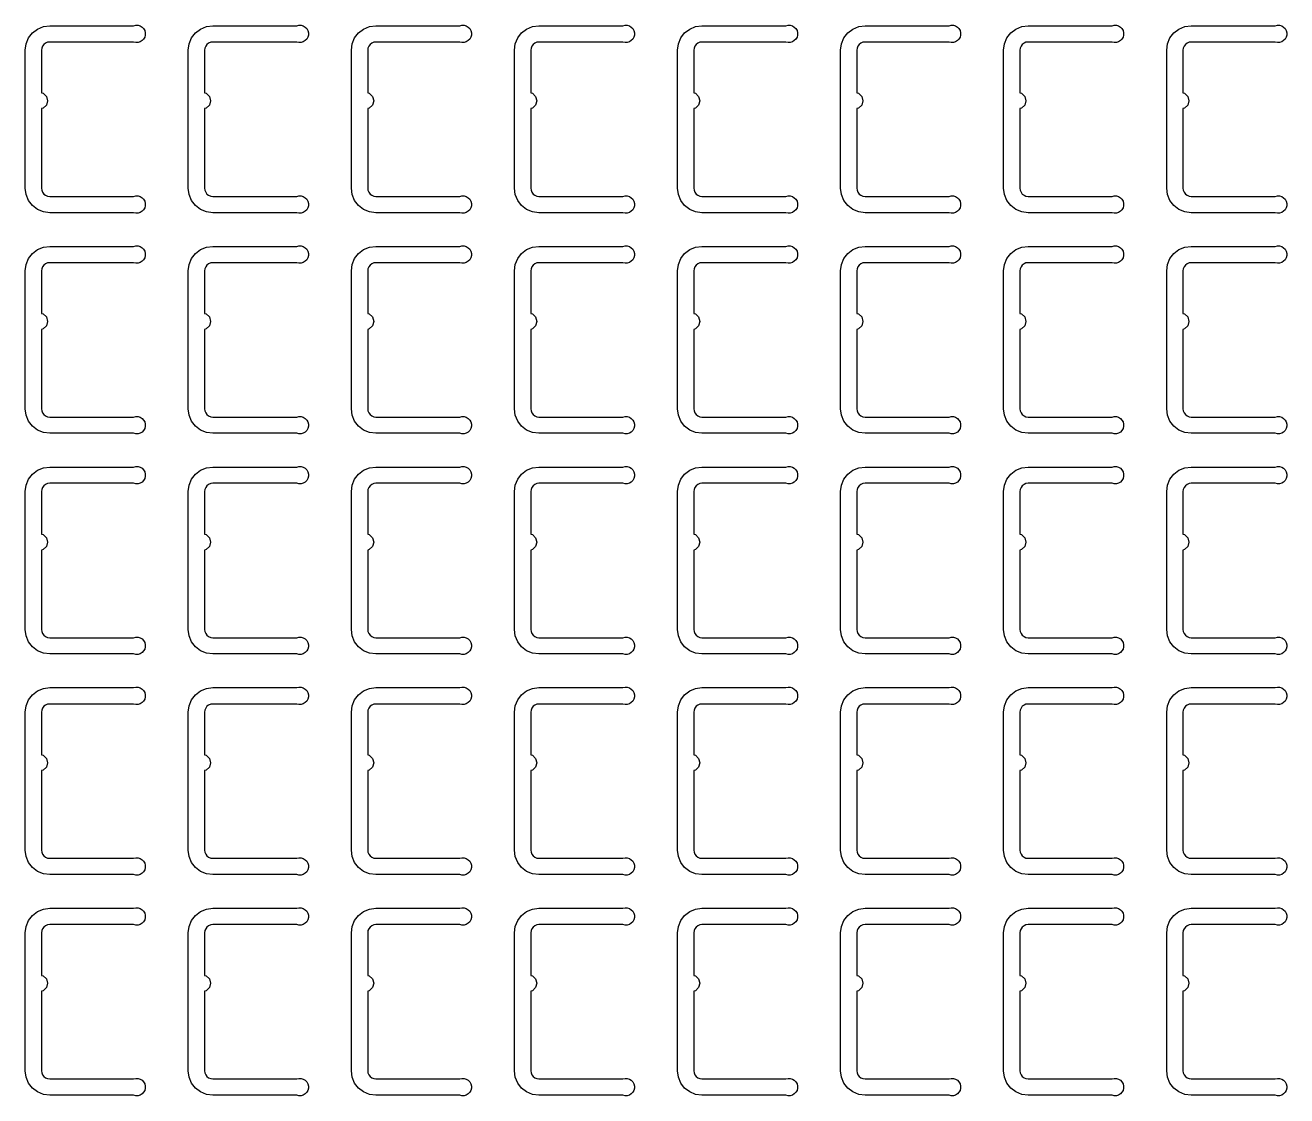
# Model space of a CAD drawing. Extents: x 11 to 212, y 11 to 212.
# Drawn here: x 65.55 to 79.21, y 99.44 to 111.02 of the extents above; entities that cross this region are included whole.
import ezdxf

# ---------------------------------------------------------------- set-up
doc = ezdxf.new("R2010")
doc.units = 0
doc.layers.add('L4', color=7, linetype='continuous')

msp = doc.modelspace()

# ---------------------------------------------------------------- linework, layer by layer
at = {"layer": 'L4'}
for points in [[(66.726, 109.171), (66.75, 109.176), (66.774, 109.175), (66.797, 109.168), (66.817, 109.156), (66.834, 109.139), (66.846, 109.118), (66.852, 109.094), (66.852, 109.07), (66.846, 109.047), (66.834, 109.026), (66.817, 109.009), (66.797, 108.996), (66.774, 108.989), (66.75, 108.989), (66.726, 108.994), (65.818, 108.994), (65.749, 109.003), (65.685, 109.03), (65.63, 109.072), (65.588, 109.126), (65.562, 109.19), (65.553, 109.259), (65.553, 110.753), (65.562, 110.821), (65.588, 110.885), (65.63, 110.94), (65.685, 110.982), (65.749, 111.009), (65.818, 111.018), (66.726, 111.018), (66.75, 111.023), (66.774, 111.022), (66.797, 111.016), (66.817, 111.003), (66.834, 110.986), (66.846, 110.965), (66.852, 110.941), (66.852, 110.917), (66.846, 110.894), (66.834, 110.873), (66.817, 110.856), (66.797, 110.843), (66.774, 110.836), (66.75, 110.836), (66.726, 110.841), (65.818, 110.841), (65.795, 110.838), (65.774, 110.829), (65.755, 110.815), (65.741, 110.797), (65.732, 110.776), (65.729, 110.753), (65.729, 110.292), (65.747, 110.287), (65.782, 110.253), (65.794, 110.206), (65.782, 110.159), (65.747, 110.124), (65.729, 110.12), (65.729, 109.259), (65.732, 109.236), (65.741, 109.215), (65.755, 109.196), (65.774, 109.182), (65.795, 109.174), (65.818, 109.171)], [(68.491, 109.171), (68.514, 109.176), (68.538, 109.175), (68.561, 109.168), (68.582, 109.156), (68.599, 109.139), (68.611, 109.118), (68.617, 109.094), (68.617, 109.07), (68.611, 109.047), (68.599, 109.026), (68.582, 109.009), (68.561, 108.996), (68.538, 108.989), (68.514, 108.989), (68.491, 108.994), (67.582, 108.994), (67.514, 109.003), (67.45, 109.03), (67.395, 109.072), (67.353, 109.126), (67.327, 109.19), (67.318, 109.259), (67.318, 110.753), (67.327, 110.821), (67.353, 110.885), (67.395, 110.94), (67.45, 110.982), (67.514, 111.009), (67.582, 111.018), (68.491, 111.018), (68.514, 111.023), (68.538, 111.022), (68.561, 111.016), (68.582, 111.003), (68.599, 110.986), (68.611, 110.965), (68.617, 110.941), (68.617, 110.917), (68.611, 110.894), (68.599, 110.873), (68.582, 110.856), (68.561, 110.843), (68.538, 110.836), (68.514, 110.836), (68.491, 110.841), (67.582, 110.841), (67.56, 110.838), (67.538, 110.829), (67.52, 110.815), (67.506, 110.797), (67.497, 110.776), (67.494, 110.753), (67.494, 110.292), (67.512, 110.287), (67.546, 110.253), (67.559, 110.206), (67.546, 110.159), (67.512, 110.124), (67.494, 110.12), (67.494, 109.259), (67.497, 109.236), (67.506, 109.215), (67.52, 109.196), (67.538, 109.182), (67.56, 109.174), (67.582, 109.171)], [(70.255, 109.171), (70.279, 109.176), (70.303, 109.175), (70.326, 109.168), (70.347, 109.156), (70.364, 109.139), (70.375, 109.118), (70.382, 109.094), (70.382, 109.07), (70.375, 109.047), (70.364, 109.026), (70.347, 109.009), (70.326, 108.996), (70.303, 108.989), (70.279, 108.989), (70.255, 108.994), (69.347, 108.994), (69.279, 109.003), (69.215, 109.03), (69.16, 109.072), (69.118, 109.126), (69.091, 109.19), (69.082, 109.259), (69.082, 110.753), (69.091, 110.821), (69.118, 110.885), (69.16, 110.94), (69.215, 110.982), (69.279, 111.009), (69.347, 111.018), (70.255, 111.018), (70.279, 111.023), (70.303, 111.022), (70.326, 111.016), (70.347, 111.003), (70.364, 110.986), (70.375, 110.965), (70.382, 110.941), (70.382, 110.917), (70.375, 110.894), (70.364, 110.873), (70.347, 110.856), (70.326, 110.843), (70.303, 110.836), (70.279, 110.836), (70.255, 110.841), (69.347, 110.841), (69.324, 110.838), (69.303, 110.829), (69.285, 110.815), (69.271, 110.797), (69.262, 110.776), (69.259, 110.753), (69.259, 110.292), (69.276, 110.287), (69.311, 110.253), (69.324, 110.206), (69.311, 110.159), (69.276, 110.124), (69.259, 110.12), (69.259, 109.259), (69.262, 109.236), (69.271, 109.215), (69.285, 109.196), (69.303, 109.182), (69.324, 109.174), (69.347, 109.171)], [(72.02, 109.171), (72.044, 109.176), (72.068, 109.175), (72.091, 109.168), (72.112, 109.156), (72.128, 109.139), (72.14, 109.118), (72.146, 109.094), (72.146, 109.07), (72.14, 109.047), (72.128, 109.026), (72.112, 109.009), (72.091, 108.996), (72.068, 108.989), (72.044, 108.989), (72.02, 108.994), (71.112, 108.994), (71.043, 109.003), (70.979, 109.03), (70.925, 109.072), (70.883, 109.126), (70.856, 109.19), (70.847, 109.259), (70.847, 110.753), (70.856, 110.821), (70.883, 110.885), (70.925, 110.94), (70.979, 110.982), (71.043, 111.009), (71.112, 111.018), (72.02, 111.018), (72.044, 111.023), (72.068, 111.022), (72.091, 111.016), (72.112, 111.003), (72.128, 110.986), (72.14, 110.965), (72.146, 110.941), (72.146, 110.917), (72.14, 110.894), (72.128, 110.873), (72.112, 110.856), (72.091, 110.843), (72.068, 110.836), (72.044, 110.836), (72.02, 110.841), (71.112, 110.841), (71.089, 110.838), (71.068, 110.829), (71.049, 110.815), (71.035, 110.797), (71.027, 110.776), (71.024, 110.753), (71.024, 110.292), (71.041, 110.287), (71.076, 110.253), (71.088, 110.206), (71.076, 110.159), (71.041, 110.124), (71.024, 110.12), (71.024, 109.259), (71.027, 109.236), (71.035, 109.215), (71.049, 109.196), (71.068, 109.182), (71.089, 109.174), (71.112, 109.171)], [(73.785, 109.171), (73.808, 109.176), (73.832, 109.175), (73.856, 109.168), (73.876, 109.156), (73.893, 109.139), (73.905, 109.118), (73.911, 109.094), (73.911, 109.07), (73.905, 109.047), (73.893, 109.026), (73.876, 109.009), (73.856, 108.996), (73.832, 108.989), (73.808, 108.989), (73.785, 108.994), (72.876, 108.994), (72.808, 109.003), (72.744, 109.03), (72.689, 109.072), (72.647, 109.126), (72.621, 109.19), (72.612, 109.259), (72.612, 110.753), (72.621, 110.821), (72.647, 110.885), (72.689, 110.94), (72.744, 110.982), (72.808, 111.009), (72.876, 111.018), (73.785, 111.018), (73.808, 111.023), (73.832, 111.022), (73.856, 111.016), (73.876, 111.003), (73.893, 110.986), (73.905, 110.965), (73.911, 110.941), (73.911, 110.917), (73.905, 110.894), (73.893, 110.873), (73.876, 110.856), (73.856, 110.843), (73.832, 110.836), (73.808, 110.836), (73.785, 110.841), (72.876, 110.841), (72.854, 110.838), (72.832, 110.829), (72.814, 110.815), (72.8, 110.797), (72.791, 110.776), (72.788, 110.753), (72.788, 110.292), (72.806, 110.287), (72.84, 110.253), (72.853, 110.206), (72.84, 110.159), (72.806, 110.124), (72.788, 110.12), (72.788, 109.259), (72.791, 109.236), (72.8, 109.215), (72.814, 109.196), (72.832, 109.182), (72.854, 109.174), (72.876, 109.171)], [(75.55, 109.171), (75.573, 109.176), (75.597, 109.175), (75.62, 109.168), (75.641, 109.156), (75.658, 109.139), (75.67, 109.118), (75.676, 109.094), (75.676, 109.07), (75.67, 109.047), (75.658, 109.026), (75.641, 109.009), (75.62, 108.996), (75.597, 108.989), (75.573, 108.989), (75.55, 108.994), (74.641, 108.994), (74.573, 109.003), (74.509, 109.03), (74.454, 109.072), (74.412, 109.126), (74.385, 109.19), (74.376, 109.259), (74.376, 110.753), (74.385, 110.821), (74.412, 110.885), (74.454, 110.94), (74.509, 110.982), (74.573, 111.009), (74.641, 111.018), (75.55, 111.018), (75.573, 111.023), (75.597, 111.022), (75.62, 111.016), (75.641, 111.003), (75.658, 110.986), (75.67, 110.965), (75.676, 110.941), (75.676, 110.917), (75.67, 110.894), (75.658, 110.873), (75.641, 110.856), (75.62, 110.843), (75.597, 110.836), (75.573, 110.836), (75.55, 110.841), (74.641, 110.841), (74.618, 110.838), (74.597, 110.829), (74.579, 110.815), (74.565, 110.797), (74.556, 110.776), (74.553, 110.753), (74.553, 110.292), (74.571, 110.287), (74.605, 110.253), (74.618, 110.206), (74.605, 110.159), (74.571, 110.124), (74.553, 110.12), (74.553, 109.259), (74.556, 109.236), (74.565, 109.215), (74.579, 109.196), (74.597, 109.182), (74.618, 109.174), (74.641, 109.171)], [(77.314, 109.171), (77.338, 109.176), (77.362, 109.175), (77.385, 109.168), (77.406, 109.156), (77.422, 109.139), (77.434, 109.118), (77.44, 109.094), (77.44, 109.07), (77.434, 109.047), (77.422, 109.026), (77.406, 109.009), (77.385, 108.996), (77.362, 108.989), (77.338, 108.989), (77.314, 108.994), (76.406, 108.994), (76.337, 109.003), (76.274, 109.03), (76.219, 109.072), (76.177, 109.126), (76.15, 109.19), (76.141, 109.259), (76.141, 110.753), (76.15, 110.821), (76.177, 110.885), (76.219, 110.94), (76.274, 110.982), (76.337, 111.009), (76.406, 111.018), (77.314, 111.018), (77.338, 111.023), (77.362, 111.022), (77.385, 111.016), (77.406, 111.003), (77.422, 110.986), (77.434, 110.965), (77.44, 110.941), (77.44, 110.917), (77.434, 110.894), (77.422, 110.873), (77.406, 110.856), (77.385, 110.843), (77.362, 110.836), (77.338, 110.836), (77.314, 110.841), (76.406, 110.841), (76.383, 110.838), (76.362, 110.829), (76.343, 110.815), (76.329, 110.797), (76.321, 110.776), (76.318, 110.753), (76.318, 110.292), (76.335, 110.287), (76.37, 110.253), (76.382, 110.206), (76.37, 110.159), (76.335, 110.124), (76.318, 110.12), (76.318, 109.259), (76.321, 109.236), (76.329, 109.215), (76.343, 109.196), (76.362, 109.182), (76.383, 109.174), (76.406, 109.171)], [(79.079, 109.171), (79.103, 109.176), (79.127, 109.175), (79.15, 109.168), (79.17, 109.156), (79.187, 109.139), (79.199, 109.118), (79.205, 109.094), (79.205, 109.07), (79.199, 109.047), (79.187, 109.026), (79.17, 109.009), (79.15, 108.996), (79.127, 108.989), (79.103, 108.989), (79.079, 108.994), (78.171, 108.994), (78.102, 109.003), (78.038, 109.03), (77.983, 109.072), (77.941, 109.126), (77.915, 109.19), (77.906, 109.259), (77.906, 110.753), (77.915, 110.821), (77.941, 110.885), (77.983, 110.94), (78.038, 110.982), (78.102, 111.009), (78.171, 111.018), (79.079, 111.018), (79.103, 111.023), (79.127, 111.022), (79.15, 111.016), (79.17, 111.003), (79.187, 110.986), (79.199, 110.965), (79.205, 110.941), (79.205, 110.917), (79.199, 110.894), (79.187, 110.873), (79.17, 110.856), (79.15, 110.843), (79.127, 110.836), (79.103, 110.836), (79.079, 110.841), (78.171, 110.841), (78.148, 110.838), (78.126, 110.829), (78.108, 110.815), (78.094, 110.797), (78.085, 110.776), (78.082, 110.753), (78.082, 110.292), (78.1, 110.287), (78.134, 110.253), (78.147, 110.206), (78.134, 110.159), (78.1, 110.124), (78.082, 110.12), (78.082, 109.259), (78.085, 109.236), (78.094, 109.215), (78.108, 109.196), (78.126, 109.182), (78.148, 109.174), (78.171, 109.171)], [(66.726, 106.782), (66.75, 106.788), (66.774, 106.787), (66.797, 106.78), (66.817, 106.768), (66.834, 106.75), (66.846, 106.729), (66.852, 106.706), (66.852, 106.682), (66.846, 106.659), (66.834, 106.638), (66.817, 106.62), (66.797, 106.608), (66.774, 106.601), (66.75, 106.6), (66.726, 106.606), (65.818, 106.606), (65.749, 106.615), (65.685, 106.641), (65.63, 106.683), (65.588, 106.738), (65.562, 106.802), (65.553, 106.871), (65.553, 108.365), (65.562, 108.433), (65.588, 108.497), (65.63, 108.552), (65.685, 108.594), (65.749, 108.62), (65.818, 108.629), (66.726, 108.629), (66.75, 108.635), (66.774, 108.634), (66.797, 108.627), (66.817, 108.615), (66.834, 108.598), (66.846, 108.577), (66.852, 108.553), (66.852, 108.529), (66.846, 108.506), (66.834, 108.485), (66.817, 108.468), (66.797, 108.455), (66.774, 108.448), (66.75, 108.448), (66.726, 108.453), (65.818, 108.453), (65.795, 108.45), (65.774, 108.441), (65.755, 108.427), (65.741, 108.409), (65.732, 108.388), (65.729, 108.365), (65.729, 107.904), (65.747, 107.899), (65.782, 107.865), (65.794, 107.818), (65.782, 107.771), (65.747, 107.736), (65.729, 107.731), (65.729, 106.871), (65.732, 106.848), (65.741, 106.826), (65.755, 106.808), (65.774, 106.794), (65.795, 106.785), (65.818, 106.782)], [(68.491, 106.782), (68.514, 106.788), (68.538, 106.787), (68.561, 106.78), (68.582, 106.768), (68.599, 106.75), (68.611, 106.729), (68.617, 106.706), (68.617, 106.682), (68.611, 106.659), (68.599, 106.638), (68.582, 106.62), (68.561, 106.608), (68.538, 106.601), (68.514, 106.6), (68.491, 106.606), (67.582, 106.606), (67.514, 106.615), (67.45, 106.641), (67.395, 106.683), (67.353, 106.738), (67.327, 106.802), (67.318, 106.871), (67.318, 108.365), (67.327, 108.433), (67.353, 108.497), (67.395, 108.552), (67.45, 108.594), (67.514, 108.62), (67.582, 108.629), (68.491, 108.629), (68.514, 108.635), (68.538, 108.634), (68.561, 108.627), (68.582, 108.615), (68.599, 108.598), (68.611, 108.577), (68.617, 108.553), (68.617, 108.529), (68.611, 108.506), (68.599, 108.485), (68.582, 108.468), (68.561, 108.455), (68.538, 108.448), (68.514, 108.448), (68.491, 108.453), (67.582, 108.453), (67.56, 108.45), (67.538, 108.441), (67.52, 108.427), (67.506, 108.409), (67.497, 108.388), (67.494, 108.365), (67.494, 107.904), (67.512, 107.899), (67.546, 107.865), (67.559, 107.818), (67.546, 107.771), (67.512, 107.736), (67.494, 107.731), (67.494, 106.871), (67.497, 106.848), (67.506, 106.826), (67.52, 106.808), (67.538, 106.794), (67.56, 106.785), (67.582, 106.782)], [(70.255, 106.782), (70.279, 106.788), (70.303, 106.787), (70.326, 106.78), (70.347, 106.768), (70.364, 106.75), (70.375, 106.729), (70.382, 106.706), (70.382, 106.682), (70.375, 106.659), (70.364, 106.638), (70.347, 106.62), (70.326, 106.608), (70.303, 106.601), (70.279, 106.6), (70.255, 106.606), (69.347, 106.606), (69.279, 106.615), (69.215, 106.641), (69.16, 106.683), (69.118, 106.738), (69.091, 106.802), (69.082, 106.871), (69.082, 108.365), (69.091, 108.433), (69.118, 108.497), (69.16, 108.552), (69.215, 108.594), (69.279, 108.62), (69.347, 108.629), (70.255, 108.629), (70.279, 108.635), (70.303, 108.634), (70.326, 108.627), (70.347, 108.615), (70.364, 108.598), (70.375, 108.577), (70.382, 108.553), (70.382, 108.529), (70.375, 108.506), (70.364, 108.485), (70.347, 108.468), (70.326, 108.455), (70.303, 108.448), (70.279, 108.448), (70.255, 108.453), (69.347, 108.453), (69.324, 108.45), (69.303, 108.441), (69.285, 108.427), (69.271, 108.409), (69.262, 108.388), (69.259, 108.365), (69.259, 107.904), (69.276, 107.899), (69.311, 107.865), (69.324, 107.818), (69.311, 107.771), (69.276, 107.736), (69.259, 107.731), (69.259, 106.871), (69.262, 106.848), (69.271, 106.826), (69.285, 106.808), (69.303, 106.794), (69.324, 106.785), (69.347, 106.782)], [(72.02, 106.782), (72.044, 106.788), (72.068, 106.787), (72.091, 106.78), (72.112, 106.768), (72.128, 106.75), (72.14, 106.729), (72.146, 106.706), (72.146, 106.682), (72.14, 106.659), (72.128, 106.638), (72.112, 106.62), (72.091, 106.608), (72.068, 106.601), (72.044, 106.6), (72.02, 106.606), (71.112, 106.606), (71.043, 106.615), (70.979, 106.641), (70.925, 106.683), (70.883, 106.738), (70.856, 106.802), (70.847, 106.871), (70.847, 108.365), (70.856, 108.433), (70.883, 108.497), (70.925, 108.552), (70.979, 108.594), (71.043, 108.62), (71.112, 108.629), (72.02, 108.629), (72.044, 108.635), (72.068, 108.634), (72.091, 108.627), (72.112, 108.615), (72.128, 108.598), (72.14, 108.577), (72.146, 108.553), (72.146, 108.529), (72.14, 108.506), (72.128, 108.485), (72.112, 108.468), (72.091, 108.455), (72.068, 108.448), (72.044, 108.448), (72.02, 108.453), (71.112, 108.453), (71.089, 108.45), (71.068, 108.441), (71.049, 108.427), (71.035, 108.409), (71.027, 108.388), (71.024, 108.365), (71.024, 107.904), (71.041, 107.899), (71.076, 107.865), (71.088, 107.818), (71.076, 107.771), (71.041, 107.736), (71.024, 107.731), (71.024, 106.871), (71.027, 106.848), (71.035, 106.826), (71.049, 106.808), (71.068, 106.794), (71.089, 106.785), (71.112, 106.782)], [(73.785, 106.782), (73.808, 106.788), (73.832, 106.787), (73.856, 106.78), (73.876, 106.768), (73.893, 106.75), (73.905, 106.729), (73.911, 106.706), (73.911, 106.682), (73.905, 106.659), (73.893, 106.638), (73.876, 106.62), (73.856, 106.608), (73.832, 106.601), (73.808, 106.6), (73.785, 106.606), (72.876, 106.606), (72.808, 106.615), (72.744, 106.641), (72.689, 106.683), (72.647, 106.738), (72.621, 106.802), (72.612, 106.871), (72.612, 108.365), (72.621, 108.433), (72.647, 108.497), (72.689, 108.552), (72.744, 108.594), (72.808, 108.62), (72.876, 108.629), (73.785, 108.629), (73.808, 108.635), (73.832, 108.634), (73.856, 108.627), (73.876, 108.615), (73.893, 108.598), (73.905, 108.577), (73.911, 108.553), (73.911, 108.529), (73.905, 108.506), (73.893, 108.485), (73.876, 108.468), (73.856, 108.455), (73.832, 108.448), (73.808, 108.448), (73.785, 108.453), (72.876, 108.453), (72.854, 108.45), (72.832, 108.441), (72.814, 108.427), (72.8, 108.409), (72.791, 108.388), (72.788, 108.365), (72.788, 107.904), (72.806, 107.899), (72.84, 107.865), (72.853, 107.818), (72.84, 107.771), (72.806, 107.736), (72.788, 107.731), (72.788, 106.871), (72.791, 106.848), (72.8, 106.826), (72.814, 106.808), (72.832, 106.794), (72.854, 106.785), (72.876, 106.782)], [(75.55, 106.782), (75.573, 106.788), (75.597, 106.787), (75.62, 106.78), (75.641, 106.768), (75.658, 106.75), (75.67, 106.729), (75.676, 106.706), (75.676, 106.682), (75.67, 106.659), (75.658, 106.638), (75.641, 106.62), (75.62, 106.608), (75.597, 106.601), (75.573, 106.6), (75.55, 106.606), (74.641, 106.606), (74.573, 106.615), (74.509, 106.641), (74.454, 106.683), (74.412, 106.738), (74.385, 106.802), (74.376, 106.871), (74.376, 108.365), (74.385, 108.433), (74.412, 108.497), (74.454, 108.552), (74.509, 108.594), (74.573, 108.62), (74.641, 108.629), (75.55, 108.629), (75.573, 108.635), (75.597, 108.634), (75.62, 108.627), (75.641, 108.615), (75.658, 108.598), (75.67, 108.577), (75.676, 108.553), (75.676, 108.529), (75.67, 108.506), (75.658, 108.485), (75.641, 108.468), (75.62, 108.455), (75.597, 108.448), (75.573, 108.448), (75.55, 108.453), (74.641, 108.453), (74.618, 108.45), (74.597, 108.441), (74.579, 108.427), (74.565, 108.409), (74.556, 108.388), (74.553, 108.365), (74.553, 107.904), (74.571, 107.899), (74.605, 107.865), (74.618, 107.818), (74.605, 107.771), (74.571, 107.736), (74.553, 107.731), (74.553, 106.871), (74.556, 106.848), (74.565, 106.826), (74.579, 106.808), (74.597, 106.794), (74.618, 106.785), (74.641, 106.782)], [(77.314, 106.782), (77.338, 106.788), (77.362, 106.787), (77.385, 106.78), (77.406, 106.768), (77.422, 106.75), (77.434, 106.729), (77.44, 106.706), (77.44, 106.682), (77.434, 106.659), (77.422, 106.638), (77.406, 106.62), (77.385, 106.608), (77.362, 106.601), (77.338, 106.6), (77.314, 106.606), (76.406, 106.606), (76.337, 106.615), (76.274, 106.641), (76.219, 106.683), (76.177, 106.738), (76.15, 106.802), (76.141, 106.871), (76.141, 108.365), (76.15, 108.433), (76.177, 108.497), (76.219, 108.552), (76.274, 108.594), (76.337, 108.62), (76.406, 108.629), (77.314, 108.629), (77.338, 108.635), (77.362, 108.634), (77.385, 108.627), (77.406, 108.615), (77.422, 108.598), (77.434, 108.577), (77.44, 108.553), (77.44, 108.529), (77.434, 108.506), (77.422, 108.485), (77.406, 108.468), (77.385, 108.455), (77.362, 108.448), (77.338, 108.448), (77.314, 108.453), (76.406, 108.453), (76.383, 108.45), (76.362, 108.441), (76.343, 108.427), (76.329, 108.409), (76.321, 108.388), (76.318, 108.365), (76.318, 107.904), (76.335, 107.899), (76.37, 107.865), (76.382, 107.818), (76.37, 107.771), (76.335, 107.736), (76.318, 107.731), (76.318, 106.871), (76.321, 106.848), (76.329, 106.826), (76.343, 106.808), (76.362, 106.794), (76.383, 106.785), (76.406, 106.782)], [(79.079, 106.782), (79.103, 106.788), (79.127, 106.787), (79.15, 106.78), (79.17, 106.768), (79.187, 106.75), (79.199, 106.729), (79.205, 106.706), (79.205, 106.682), (79.199, 106.659), (79.187, 106.638), (79.17, 106.62), (79.15, 106.608), (79.127, 106.601), (79.103, 106.6), (79.079, 106.606), (78.171, 106.606), (78.102, 106.615), (78.038, 106.641), (77.983, 106.683), (77.941, 106.738), (77.915, 106.802), (77.906, 106.871), (77.906, 108.365), (77.915, 108.433), (77.941, 108.497), (77.983, 108.552), (78.038, 108.594), (78.102, 108.62), (78.171, 108.629), (79.079, 108.629), (79.103, 108.635), (79.127, 108.634), (79.15, 108.627), (79.17, 108.615), (79.187, 108.598), (79.199, 108.577), (79.205, 108.553), (79.205, 108.529), (79.199, 108.506), (79.187, 108.485), (79.17, 108.468), (79.15, 108.455), (79.127, 108.448), (79.103, 108.448), (79.079, 108.453), (78.171, 108.453), (78.148, 108.45), (78.126, 108.441), (78.108, 108.427), (78.094, 108.409), (78.085, 108.388), (78.082, 108.365), (78.082, 107.904), (78.1, 107.899), (78.134, 107.865), (78.147, 107.818), (78.134, 107.771), (78.1, 107.736), (78.082, 107.731), (78.082, 106.871), (78.085, 106.848), (78.094, 106.826), (78.108, 106.808), (78.126, 106.794), (78.148, 106.785), (78.171, 106.782)], [(66.726, 104.394), (66.75, 104.4), (66.774, 104.399), (66.797, 104.392), (66.817, 104.38), (66.834, 104.362), (66.846, 104.341), (66.852, 104.318), (66.852, 104.294), (66.846, 104.271), (66.834, 104.25), (66.817, 104.232), (66.797, 104.22), (66.774, 104.213), (66.75, 104.212), (66.726, 104.218), (65.818, 104.218), (65.749, 104.227), (65.685, 104.253), (65.63, 104.295), (65.588, 104.35), (65.562, 104.414), (65.553, 104.482), (65.553, 105.976), (65.562, 106.045), (65.588, 106.109), (65.63, 106.164), (65.685, 106.206), (65.749, 106.232), (65.818, 106.241), (66.726, 106.241), (66.75, 106.247), (66.774, 106.246), (66.797, 106.239), (66.817, 106.227), (66.834, 106.209), (66.846, 106.188), (66.852, 106.165), (66.852, 106.141), (66.846, 106.118), (66.834, 106.097), (66.817, 106.079), (66.797, 106.067), (66.774, 106.06), (66.75, 106.059), (66.726, 106.065), (65.818, 106.065), (65.795, 106.062), (65.774, 106.053), (65.755, 106.039), (65.741, 106.021), (65.732, 105.999), (65.729, 105.976), (65.729, 105.516), (65.747, 105.511), (65.782, 105.476), (65.794, 105.429), (65.782, 105.382), (65.747, 105.348), (65.729, 105.343), (65.729, 104.482), (65.732, 104.46), (65.741, 104.438), (65.755, 104.42), (65.774, 104.406), (65.795, 104.397), (65.818, 104.394)], [(68.491, 104.394), (68.514, 104.4), (68.538, 104.399), (68.561, 104.392), (68.582, 104.38), (68.599, 104.362), (68.611, 104.341), (68.617, 104.318), (68.617, 104.294), (68.611, 104.271), (68.599, 104.25), (68.582, 104.232), (68.561, 104.22), (68.538, 104.213), (68.514, 104.212), (68.491, 104.218), (67.582, 104.218), (67.514, 104.227), (67.45, 104.253), (67.395, 104.295), (67.353, 104.35), (67.327, 104.414), (67.318, 104.482), (67.318, 105.976), (67.327, 106.045), (67.353, 106.109), (67.395, 106.164), (67.45, 106.206), (67.514, 106.232), (67.582, 106.241), (68.491, 106.241), (68.514, 106.247), (68.538, 106.246), (68.561, 106.239), (68.582, 106.227), (68.599, 106.209), (68.611, 106.188), (68.617, 106.165), (68.617, 106.141), (68.611, 106.118), (68.599, 106.097), (68.582, 106.079), (68.561, 106.067), (68.538, 106.06), (68.514, 106.059), (68.491, 106.065), (67.582, 106.065), (67.56, 106.062), (67.538, 106.053), (67.52, 106.039), (67.506, 106.021), (67.497, 105.999), (67.494, 105.976), (67.494, 105.516), (67.512, 105.511), (67.546, 105.476), (67.559, 105.429), (67.546, 105.382), (67.512, 105.348), (67.494, 105.343), (67.494, 104.482), (67.497, 104.46), (67.506, 104.438), (67.52, 104.42), (67.538, 104.406), (67.56, 104.397), (67.582, 104.394)], [(70.255, 104.394), (70.279, 104.4), (70.303, 104.399), (70.326, 104.392), (70.347, 104.38), (70.364, 104.362), (70.375, 104.341), (70.382, 104.318), (70.382, 104.294), (70.375, 104.271), (70.364, 104.25), (70.347, 104.232), (70.326, 104.22), (70.303, 104.213), (70.279, 104.212), (70.255, 104.218), (69.347, 104.218), (69.279, 104.227), (69.215, 104.253), (69.16, 104.295), (69.118, 104.35), (69.091, 104.414), (69.082, 104.482), (69.082, 105.976), (69.091, 106.045), (69.118, 106.109), (69.16, 106.164), (69.215, 106.206), (69.279, 106.232), (69.347, 106.241), (70.255, 106.241), (70.279, 106.247), (70.303, 106.246), (70.326, 106.239), (70.347, 106.227), (70.364, 106.209), (70.375, 106.188), (70.382, 106.165), (70.382, 106.141), (70.375, 106.118), (70.364, 106.097), (70.347, 106.079), (70.326, 106.067), (70.303, 106.06), (70.279, 106.059), (70.255, 106.065), (69.347, 106.065), (69.324, 106.062), (69.303, 106.053), (69.285, 106.039), (69.271, 106.021), (69.262, 105.999), (69.259, 105.976), (69.259, 105.516), (69.276, 105.511), (69.311, 105.476), (69.324, 105.429), (69.311, 105.382), (69.276, 105.348), (69.259, 105.343), (69.259, 104.482), (69.262, 104.46), (69.271, 104.438), (69.285, 104.42), (69.303, 104.406), (69.324, 104.397), (69.347, 104.394)], [(72.02, 104.394), (72.044, 104.4), (72.068, 104.399), (72.091, 104.392), (72.112, 104.38), (72.128, 104.362), (72.14, 104.341), (72.146, 104.318), (72.146, 104.294), (72.14, 104.271), (72.128, 104.25), (72.112, 104.232), (72.091, 104.22), (72.068, 104.213), (72.044, 104.212), (72.02, 104.218), (71.112, 104.218), (71.043, 104.227), (70.979, 104.253), (70.925, 104.295), (70.883, 104.35), (70.856, 104.414), (70.847, 104.482), (70.847, 105.976), (70.856, 106.045), (70.883, 106.109), (70.925, 106.164), (70.979, 106.206), (71.043, 106.232), (71.112, 106.241), (72.02, 106.241), (72.044, 106.247), (72.068, 106.246), (72.091, 106.239), (72.112, 106.227), (72.128, 106.209), (72.14, 106.188), (72.146, 106.165), (72.146, 106.141), (72.14, 106.118), (72.128, 106.097), (72.112, 106.079), (72.091, 106.067), (72.068, 106.06), (72.044, 106.059), (72.02, 106.065), (71.112, 106.065), (71.089, 106.062), (71.068, 106.053), (71.049, 106.039), (71.035, 106.021), (71.027, 105.999), (71.024, 105.976), (71.024, 105.516), (71.041, 105.511), (71.076, 105.476), (71.088, 105.429), (71.076, 105.382), (71.041, 105.348), (71.024, 105.343), (71.024, 104.482), (71.027, 104.46), (71.035, 104.438), (71.049, 104.42), (71.068, 104.406), (71.089, 104.397), (71.112, 104.394)], [(73.785, 104.394), (73.808, 104.4), (73.832, 104.399), (73.856, 104.392), (73.876, 104.38), (73.893, 104.362), (73.905, 104.341), (73.911, 104.318), (73.911, 104.294), (73.905, 104.271), (73.893, 104.25), (73.876, 104.232), (73.856, 104.22), (73.832, 104.213), (73.808, 104.212), (73.785, 104.218), (72.876, 104.218), (72.808, 104.227), (72.744, 104.253), (72.689, 104.295), (72.647, 104.35), (72.621, 104.414), (72.612, 104.482), (72.612, 105.976), (72.621, 106.045), (72.647, 106.109), (72.689, 106.164), (72.744, 106.206), (72.808, 106.232), (72.876, 106.241), (73.785, 106.241), (73.808, 106.247), (73.832, 106.246), (73.856, 106.239), (73.876, 106.227), (73.893, 106.209), (73.905, 106.188), (73.911, 106.165), (73.911, 106.141), (73.905, 106.118), (73.893, 106.097), (73.876, 106.079), (73.856, 106.067), (73.832, 106.06), (73.808, 106.059), (73.785, 106.065), (72.876, 106.065), (72.854, 106.062), (72.832, 106.053), (72.814, 106.039), (72.8, 106.021), (72.791, 105.999), (72.788, 105.976), (72.788, 105.516), (72.806, 105.511), (72.84, 105.476), (72.853, 105.429), (72.84, 105.382), (72.806, 105.348), (72.788, 105.343), (72.788, 104.482), (72.791, 104.46), (72.8, 104.438), (72.814, 104.42), (72.832, 104.406), (72.854, 104.397), (72.876, 104.394)], [(75.55, 104.394), (75.573, 104.4), (75.597, 104.399), (75.62, 104.392), (75.641, 104.38), (75.658, 104.362), (75.67, 104.341), (75.676, 104.318), (75.676, 104.294), (75.67, 104.271), (75.658, 104.25), (75.641, 104.232), (75.62, 104.22), (75.597, 104.213), (75.573, 104.212), (75.55, 104.218), (74.641, 104.218), (74.573, 104.227), (74.509, 104.253), (74.454, 104.295), (74.412, 104.35), (74.385, 104.414), (74.376, 104.482), (74.376, 105.976), (74.385, 106.045), (74.412, 106.109), (74.454, 106.164), (74.509, 106.206), (74.573, 106.232), (74.641, 106.241), (75.55, 106.241), (75.573, 106.247), (75.597, 106.246), (75.62, 106.239), (75.641, 106.227), (75.658, 106.209), (75.67, 106.188), (75.676, 106.165), (75.676, 106.141), (75.67, 106.118), (75.658, 106.097), (75.641, 106.079), (75.62, 106.067), (75.597, 106.06), (75.573, 106.059), (75.55, 106.065), (74.641, 106.065), (74.618, 106.062), (74.597, 106.053), (74.579, 106.039), (74.565, 106.021), (74.556, 105.999), (74.553, 105.976), (74.553, 105.516), (74.571, 105.511), (74.605, 105.476), (74.618, 105.429), (74.605, 105.382), (74.571, 105.348), (74.553, 105.343), (74.553, 104.482), (74.556, 104.46), (74.565, 104.438), (74.579, 104.42), (74.597, 104.406), (74.618, 104.397), (74.641, 104.394)], [(77.314, 104.394), (77.338, 104.4), (77.362, 104.399), (77.385, 104.392), (77.406, 104.38), (77.422, 104.362), (77.434, 104.341), (77.44, 104.318), (77.44, 104.294), (77.434, 104.271), (77.422, 104.25), (77.406, 104.232), (77.385, 104.22), (77.362, 104.213), (77.338, 104.212), (77.314, 104.218), (76.406, 104.218), (76.337, 104.227), (76.274, 104.253), (76.219, 104.295), (76.177, 104.35), (76.15, 104.414), (76.141, 104.482), (76.141, 105.976), (76.15, 106.045), (76.177, 106.109), (76.219, 106.164), (76.274, 106.206), (76.337, 106.232), (76.406, 106.241), (77.314, 106.241), (77.338, 106.247), (77.362, 106.246), (77.385, 106.239), (77.406, 106.227), (77.422, 106.209), (77.434, 106.188), (77.44, 106.165), (77.44, 106.141), (77.434, 106.118), (77.422, 106.097), (77.406, 106.079), (77.385, 106.067), (77.362, 106.06), (77.338, 106.059), (77.314, 106.065), (76.406, 106.065), (76.383, 106.062), (76.362, 106.053), (76.343, 106.039), (76.329, 106.021), (76.321, 105.999), (76.318, 105.976), (76.318, 105.516), (76.335, 105.511), (76.37, 105.476), (76.382, 105.429), (76.37, 105.382), (76.335, 105.348), (76.318, 105.343), (76.318, 104.482), (76.321, 104.46), (76.329, 104.438), (76.343, 104.42), (76.362, 104.406), (76.383, 104.397), (76.406, 104.394)], [(79.079, 104.394), (79.103, 104.4), (79.127, 104.399), (79.15, 104.392), (79.17, 104.38), (79.187, 104.362), (79.199, 104.341), (79.205, 104.318), (79.205, 104.294), (79.199, 104.271), (79.187, 104.25), (79.17, 104.232), (79.15, 104.22), (79.127, 104.213), (79.103, 104.212), (79.079, 104.218), (78.171, 104.218), (78.102, 104.227), (78.038, 104.253), (77.983, 104.295), (77.941, 104.35), (77.915, 104.414), (77.906, 104.482), (77.906, 105.976), (77.915, 106.045), (77.941, 106.109), (77.983, 106.164), (78.038, 106.206), (78.102, 106.232), (78.171, 106.241), (79.079, 106.241), (79.103, 106.247), (79.127, 106.246), (79.15, 106.239), (79.17, 106.227), (79.187, 106.209), (79.199, 106.188), (79.205, 106.165), (79.205, 106.141), (79.199, 106.118), (79.187, 106.097), (79.17, 106.079), (79.15, 106.067), (79.127, 106.06), (79.103, 106.059), (79.079, 106.065), (78.171, 106.065), (78.148, 106.062), (78.126, 106.053), (78.108, 106.039), (78.094, 106.021), (78.085, 105.999), (78.082, 105.976), (78.082, 105.516), (78.1, 105.511), (78.134, 105.476), (78.147, 105.429), (78.134, 105.382), (78.1, 105.348), (78.082, 105.343), (78.082, 104.482), (78.085, 104.46), (78.094, 104.438), (78.108, 104.42), (78.126, 104.406), (78.148, 104.397), (78.171, 104.394)], [(66.726, 102.006), (66.75, 102.011), (66.774, 102.011), (66.797, 102.004), (66.817, 101.991), (66.834, 101.974), (66.846, 101.953), (66.852, 101.93), (66.852, 101.906), (66.846, 101.882), (66.834, 101.861), (66.817, 101.844), (66.797, 101.832), (66.774, 101.825), (66.75, 101.824), (66.726, 101.829), (65.818, 101.829), (65.749, 101.838), (65.685, 101.865), (65.63, 101.907), (65.588, 101.962), (65.562, 102.026), (65.553, 102.094), (65.553, 103.588), (65.562, 103.657), (65.588, 103.721), (65.63, 103.775), (65.685, 103.817), (65.749, 103.844), (65.818, 103.853), (66.726, 103.853), (66.75, 103.858), (66.774, 103.858), (66.797, 103.851), (66.817, 103.838), (66.834, 103.821), (66.846, 103.8), (66.852, 103.777), (66.852, 103.753), (66.846, 103.729), (66.834, 103.708), (66.817, 103.691), (66.797, 103.679), (66.774, 103.672), (66.75, 103.671), (66.726, 103.676), (65.818, 103.676), (65.795, 103.673), (65.774, 103.665), (65.755, 103.651), (65.741, 103.632), (65.732, 103.611), (65.729, 103.588), (65.729, 103.127), (65.747, 103.123), (65.782, 103.088), (65.794, 103.041), (65.782, 102.994), (65.747, 102.96), (65.729, 102.955), (65.729, 102.094), (65.732, 102.071), (65.741, 102.05), (65.755, 102.032), (65.774, 102.018), (65.795, 102.009), (65.818, 102.006)], [(68.491, 102.006), (68.514, 102.011), (68.538, 102.011), (68.561, 102.004), (68.582, 101.991), (68.599, 101.974), (68.611, 101.953), (68.617, 101.93), (68.617, 101.906), (68.611, 101.882), (68.599, 101.861), (68.582, 101.844), (68.561, 101.832), (68.538, 101.825), (68.514, 101.824), (68.491, 101.829), (67.582, 101.829), (67.514, 101.838), (67.45, 101.865), (67.395, 101.907), (67.353, 101.962), (67.327, 102.026), (67.318, 102.094), (67.318, 103.588), (67.327, 103.657), (67.353, 103.721), (67.395, 103.775), (67.45, 103.817), (67.514, 103.844), (67.582, 103.853), (68.491, 103.853), (68.514, 103.858), (68.538, 103.858), (68.561, 103.851), (68.582, 103.838), (68.599, 103.821), (68.611, 103.8), (68.617, 103.777), (68.617, 103.753), (68.611, 103.729), (68.599, 103.708), (68.582, 103.691), (68.561, 103.679), (68.538, 103.672), (68.514, 103.671), (68.491, 103.676), (67.582, 103.676), (67.56, 103.673), (67.538, 103.665), (67.52, 103.651), (67.506, 103.632), (67.497, 103.611), (67.494, 103.588), (67.494, 103.127), (67.512, 103.123), (67.546, 103.088), (67.559, 103.041), (67.546, 102.994), (67.512, 102.96), (67.494, 102.955), (67.494, 102.094), (67.497, 102.071), (67.506, 102.05), (67.52, 102.032), (67.538, 102.018), (67.56, 102.009), (67.582, 102.006)], [(70.255, 102.006), (70.279, 102.011), (70.303, 102.011), (70.326, 102.004), (70.347, 101.991), (70.364, 101.974), (70.375, 101.953), (70.382, 101.93), (70.382, 101.906), (70.375, 101.882), (70.364, 101.861), (70.347, 101.844), (70.326, 101.832), (70.303, 101.825), (70.279, 101.824), (70.255, 101.829), (69.347, 101.829), (69.279, 101.838), (69.215, 101.865), (69.16, 101.907), (69.118, 101.962), (69.091, 102.026), (69.082, 102.094), (69.082, 103.588), (69.091, 103.657), (69.118, 103.721), (69.16, 103.775), (69.215, 103.817), (69.279, 103.844), (69.347, 103.853), (70.255, 103.853), (70.279, 103.858), (70.303, 103.858), (70.326, 103.851), (70.347, 103.838), (70.364, 103.821), (70.375, 103.8), (70.382, 103.777), (70.382, 103.753), (70.375, 103.729), (70.364, 103.708), (70.347, 103.691), (70.326, 103.679), (70.303, 103.672), (70.279, 103.671), (70.255, 103.676), (69.347, 103.676), (69.324, 103.673), (69.303, 103.665), (69.285, 103.651), (69.271, 103.632), (69.262, 103.611), (69.259, 103.588), (69.259, 103.127), (69.276, 103.123), (69.311, 103.088), (69.324, 103.041), (69.311, 102.994), (69.276, 102.96), (69.259, 102.955), (69.259, 102.094), (69.262, 102.071), (69.271, 102.05), (69.285, 102.032), (69.303, 102.018), (69.324, 102.009), (69.347, 102.006)], [(72.02, 102.006), (72.044, 102.011), (72.068, 102.011), (72.091, 102.004), (72.112, 101.991), (72.128, 101.974), (72.14, 101.953), (72.146, 101.93), (72.146, 101.906), (72.14, 101.882), (72.128, 101.861), (72.112, 101.844), (72.091, 101.832), (72.068, 101.825), (72.044, 101.824), (72.02, 101.829), (71.112, 101.829), (71.043, 101.838), (70.979, 101.865), (70.925, 101.907), (70.883, 101.962), (70.856, 102.026), (70.847, 102.094), (70.847, 103.588), (70.856, 103.657), (70.883, 103.721), (70.925, 103.775), (70.979, 103.817), (71.043, 103.844), (71.112, 103.853), (72.02, 103.853), (72.044, 103.858), (72.068, 103.858), (72.091, 103.851), (72.112, 103.838), (72.128, 103.821), (72.14, 103.8), (72.146, 103.777), (72.146, 103.753), (72.14, 103.729), (72.128, 103.708), (72.112, 103.691), (72.091, 103.679), (72.068, 103.672), (72.044, 103.671), (72.02, 103.676), (71.112, 103.676), (71.089, 103.673), (71.068, 103.665), (71.049, 103.651), (71.035, 103.632), (71.027, 103.611), (71.024, 103.588), (71.024, 103.127), (71.041, 103.123), (71.076, 103.088), (71.088, 103.041), (71.076, 102.994), (71.041, 102.96), (71.024, 102.955), (71.024, 102.094), (71.027, 102.071), (71.035, 102.05), (71.049, 102.032), (71.068, 102.018), (71.089, 102.009), (71.112, 102.006)], [(73.785, 102.006), (73.808, 102.011), (73.832, 102.011), (73.856, 102.004), (73.876, 101.991), (73.893, 101.974), (73.905, 101.953), (73.911, 101.93), (73.911, 101.906), (73.905, 101.882), (73.893, 101.861), (73.876, 101.844), (73.856, 101.832), (73.832, 101.825), (73.808, 101.824), (73.785, 101.829), (72.876, 101.829), (72.808, 101.838), (72.744, 101.865), (72.689, 101.907), (72.647, 101.962), (72.621, 102.026), (72.612, 102.094), (72.612, 103.588), (72.621, 103.657), (72.647, 103.721), (72.689, 103.775), (72.744, 103.817), (72.808, 103.844), (72.876, 103.853), (73.785, 103.853), (73.808, 103.858), (73.832, 103.858), (73.856, 103.851), (73.876, 103.838), (73.893, 103.821), (73.905, 103.8), (73.911, 103.777), (73.911, 103.753), (73.905, 103.729), (73.893, 103.708), (73.876, 103.691), (73.856, 103.679), (73.832, 103.672), (73.808, 103.671), (73.785, 103.676), (72.876, 103.676), (72.854, 103.673), (72.832, 103.665), (72.814, 103.651), (72.8, 103.632), (72.791, 103.611), (72.788, 103.588), (72.788, 103.127), (72.806, 103.123), (72.84, 103.088), (72.853, 103.041), (72.84, 102.994), (72.806, 102.96), (72.788, 102.955), (72.788, 102.094), (72.791, 102.071), (72.8, 102.05), (72.814, 102.032), (72.832, 102.018), (72.854, 102.009), (72.876, 102.006)], [(75.55, 102.006), (75.573, 102.011), (75.597, 102.011), (75.62, 102.004), (75.641, 101.991), (75.658, 101.974), (75.67, 101.953), (75.676, 101.93), (75.676, 101.906), (75.67, 101.882), (75.658, 101.861), (75.641, 101.844), (75.62, 101.832), (75.597, 101.825), (75.573, 101.824), (75.55, 101.829), (74.641, 101.829), (74.573, 101.838), (74.509, 101.865), (74.454, 101.907), (74.412, 101.962), (74.385, 102.026), (74.376, 102.094), (74.376, 103.588), (74.385, 103.657), (74.412, 103.721), (74.454, 103.775), (74.509, 103.817), (74.573, 103.844), (74.641, 103.853), (75.55, 103.853), (75.573, 103.858), (75.597, 103.858), (75.62, 103.851), (75.641, 103.838), (75.658, 103.821), (75.67, 103.8), (75.676, 103.777), (75.676, 103.753), (75.67, 103.729), (75.658, 103.708), (75.641, 103.691), (75.62, 103.679), (75.597, 103.672), (75.573, 103.671), (75.55, 103.676), (74.641, 103.676), (74.618, 103.673), (74.597, 103.665), (74.579, 103.651), (74.565, 103.632), (74.556, 103.611), (74.553, 103.588), (74.553, 103.127), (74.571, 103.123), (74.605, 103.088), (74.618, 103.041), (74.605, 102.994), (74.571, 102.96), (74.553, 102.955), (74.553, 102.094), (74.556, 102.071), (74.565, 102.05), (74.579, 102.032), (74.597, 102.018), (74.618, 102.009), (74.641, 102.006)], [(77.314, 102.006), (77.338, 102.011), (77.362, 102.011), (77.385, 102.004), (77.406, 101.991), (77.422, 101.974), (77.434, 101.953), (77.44, 101.93), (77.44, 101.906), (77.434, 101.882), (77.422, 101.861), (77.406, 101.844), (77.385, 101.832), (77.362, 101.825), (77.338, 101.824), (77.314, 101.829), (76.406, 101.829), (76.337, 101.838), (76.274, 101.865), (76.219, 101.907), (76.177, 101.962), (76.15, 102.026), (76.141, 102.094), (76.141, 103.588), (76.15, 103.657), (76.177, 103.721), (76.219, 103.775), (76.274, 103.817), (76.337, 103.844), (76.406, 103.853), (77.314, 103.853), (77.338, 103.858), (77.362, 103.858), (77.385, 103.851), (77.406, 103.838), (77.422, 103.821), (77.434, 103.8), (77.44, 103.777), (77.44, 103.753), (77.434, 103.729), (77.422, 103.708), (77.406, 103.691), (77.385, 103.679), (77.362, 103.672), (77.338, 103.671), (77.314, 103.676), (76.406, 103.676), (76.383, 103.673), (76.362, 103.665), (76.343, 103.651), (76.329, 103.632), (76.321, 103.611), (76.318, 103.588), (76.318, 103.127), (76.335, 103.123), (76.37, 103.088), (76.382, 103.041), (76.37, 102.994), (76.335, 102.96), (76.318, 102.955), (76.318, 102.094), (76.321, 102.071), (76.329, 102.05), (76.343, 102.032), (76.362, 102.018), (76.383, 102.009), (76.406, 102.006)], [(79.079, 102.006), (79.103, 102.011), (79.127, 102.011), (79.15, 102.004), (79.17, 101.991), (79.187, 101.974), (79.199, 101.953), (79.205, 101.93), (79.205, 101.906), (79.199, 101.882), (79.187, 101.861), (79.17, 101.844), (79.15, 101.832), (79.127, 101.825), (79.103, 101.824), (79.079, 101.829), (78.171, 101.829), (78.102, 101.838), (78.038, 101.865), (77.983, 101.907), (77.941, 101.962), (77.915, 102.026), (77.906, 102.094), (77.906, 103.588), (77.915, 103.657), (77.941, 103.721), (77.983, 103.775), (78.038, 103.817), (78.102, 103.844), (78.171, 103.853), (79.079, 103.853), (79.103, 103.858), (79.127, 103.858), (79.15, 103.851), (79.17, 103.838), (79.187, 103.821), (79.199, 103.8), (79.205, 103.777), (79.205, 103.753), (79.199, 103.729), (79.187, 103.708), (79.17, 103.691), (79.15, 103.679), (79.127, 103.672), (79.103, 103.671), (79.079, 103.676), (78.171, 103.676), (78.148, 103.673), (78.126, 103.665), (78.108, 103.651), (78.094, 103.632), (78.085, 103.611), (78.082, 103.588), (78.082, 103.127), (78.1, 103.123), (78.134, 103.088), (78.147, 103.041), (78.134, 102.994), (78.1, 102.96), (78.082, 102.955), (78.082, 102.094), (78.085, 102.071), (78.094, 102.05), (78.108, 102.032), (78.126, 102.018), (78.148, 102.009), (78.171, 102.006)], [(66.726, 99.618), (66.75, 99.623), (66.774, 99.622), (66.797, 99.616), (66.817, 99.603), (66.834, 99.586), (66.846, 99.565), (66.852, 99.541), (66.852, 99.517), (66.846, 99.494), (66.834, 99.473), (66.817, 99.456), (66.797, 99.443), (66.774, 99.436), (66.75, 99.436), (66.726, 99.441), (65.818, 99.441), (65.749, 99.45), (65.685, 99.477), (65.63, 99.519), (65.588, 99.574), (65.562, 99.637), (65.553, 99.706), (65.553, 101.2), (65.562, 101.269), (65.588, 101.332), (65.63, 101.387), (65.685, 101.429), (65.749, 101.456), (65.818, 101.465), (66.726, 101.465), (66.75, 101.47), (66.774, 101.469), (66.797, 101.463), (66.817, 101.45), (66.834, 101.433), (66.846, 101.412), (66.852, 101.389), (66.852, 101.364), (66.846, 101.341), (66.834, 101.32), (66.817, 101.303), (66.797, 101.29), (66.774, 101.284), (66.75, 101.283), (66.726, 101.288), (65.818, 101.288), (65.795, 101.285), (65.774, 101.276), (65.755, 101.262), (65.741, 101.244), (65.732, 101.223), (65.729, 101.2), (65.729, 100.739), (65.747, 100.734), (65.782, 100.7), (65.794, 100.653), (65.782, 100.606), (65.747, 100.571), (65.729, 100.567), (65.729, 99.706), (65.732, 99.683), (65.741, 99.662), (65.755, 99.643), (65.774, 99.629), (65.795, 99.621), (65.818, 99.618)], [(68.491, 99.618), (68.514, 99.623), (68.538, 99.622), (68.561, 99.616), (68.582, 99.603), (68.599, 99.586), (68.611, 99.565), (68.617, 99.541), (68.617, 99.517), (68.611, 99.494), (68.599, 99.473), (68.582, 99.456), (68.561, 99.443), (68.538, 99.436), (68.514, 99.436), (68.491, 99.441), (67.582, 99.441), (67.514, 99.45), (67.45, 99.477), (67.395, 99.519), (67.353, 99.574), (67.327, 99.637), (67.318, 99.706), (67.318, 101.2), (67.327, 101.269), (67.353, 101.332), (67.395, 101.387), (67.45, 101.429), (67.514, 101.456), (67.582, 101.465), (68.491, 101.465), (68.514, 101.47), (68.538, 101.469), (68.561, 101.463), (68.582, 101.45), (68.599, 101.433), (68.611, 101.412), (68.617, 101.389), (68.617, 101.364), (68.611, 101.341), (68.599, 101.32), (68.582, 101.303), (68.561, 101.29), (68.538, 101.284), (68.514, 101.283), (68.491, 101.288), (67.582, 101.288), (67.56, 101.285), (67.538, 101.276), (67.52, 101.262), (67.506, 101.244), (67.497, 101.223), (67.494, 101.2), (67.494, 100.739), (67.512, 100.734), (67.546, 100.7), (67.559, 100.653), (67.546, 100.606), (67.512, 100.571), (67.494, 100.567), (67.494, 99.706), (67.497, 99.683), (67.506, 99.662), (67.52, 99.643), (67.538, 99.629), (67.56, 99.621), (67.582, 99.618)], [(70.255, 99.618), (70.279, 99.623), (70.303, 99.622), (70.326, 99.616), (70.347, 99.603), (70.364, 99.586), (70.375, 99.565), (70.382, 99.541), (70.382, 99.517), (70.375, 99.494), (70.364, 99.473), (70.347, 99.456), (70.326, 99.443), (70.303, 99.436), (70.279, 99.436), (70.255, 99.441), (69.347, 99.441), (69.279, 99.45), (69.215, 99.477), (69.16, 99.519), (69.118, 99.574), (69.091, 99.637), (69.082, 99.706), (69.082, 101.2), (69.091, 101.269), (69.118, 101.332), (69.16, 101.387), (69.215, 101.429), (69.279, 101.456), (69.347, 101.465), (70.255, 101.465), (70.279, 101.47), (70.303, 101.469), (70.326, 101.463), (70.347, 101.45), (70.364, 101.433), (70.375, 101.412), (70.382, 101.389), (70.382, 101.364), (70.375, 101.341), (70.364, 101.32), (70.347, 101.303), (70.326, 101.29), (70.303, 101.284), (70.279, 101.283), (70.255, 101.288), (69.347, 101.288), (69.324, 101.285), (69.303, 101.276), (69.285, 101.262), (69.271, 101.244), (69.262, 101.223), (69.259, 101.2), (69.259, 100.739), (69.276, 100.734), (69.311, 100.7), (69.324, 100.653), (69.311, 100.606), (69.276, 100.571), (69.259, 100.567), (69.259, 99.706), (69.262, 99.683), (69.271, 99.662), (69.285, 99.643), (69.303, 99.629), (69.324, 99.621), (69.347, 99.618)], [(72.02, 99.618), (72.044, 99.623), (72.068, 99.622), (72.091, 99.616), (72.112, 99.603), (72.128, 99.586), (72.14, 99.565), (72.146, 99.541), (72.146, 99.517), (72.14, 99.494), (72.128, 99.473), (72.112, 99.456), (72.091, 99.443), (72.068, 99.436), (72.044, 99.436), (72.02, 99.441), (71.112, 99.441), (71.043, 99.45), (70.979, 99.477), (70.925, 99.519), (70.883, 99.574), (70.856, 99.637), (70.847, 99.706), (70.847, 101.2), (70.856, 101.269), (70.883, 101.332), (70.925, 101.387), (70.979, 101.429), (71.043, 101.456), (71.112, 101.465), (72.02, 101.465), (72.044, 101.47), (72.068, 101.469), (72.091, 101.463), (72.112, 101.45), (72.128, 101.433), (72.14, 101.412), (72.146, 101.389), (72.146, 101.364), (72.14, 101.341), (72.128, 101.32), (72.112, 101.303), (72.091, 101.29), (72.068, 101.284), (72.044, 101.283), (72.02, 101.288), (71.112, 101.288), (71.089, 101.285), (71.068, 101.276), (71.049, 101.262), (71.035, 101.244), (71.027, 101.223), (71.024, 101.2), (71.024, 100.739), (71.041, 100.734), (71.076, 100.7), (71.088, 100.653), (71.076, 100.606), (71.041, 100.571), (71.024, 100.567), (71.024, 99.706), (71.027, 99.683), (71.035, 99.662), (71.049, 99.643), (71.068, 99.629), (71.089, 99.621), (71.112, 99.618)], [(73.785, 99.618), (73.808, 99.623), (73.832, 99.622), (73.856, 99.616), (73.876, 99.603), (73.893, 99.586), (73.905, 99.565), (73.911, 99.541), (73.911, 99.517), (73.905, 99.494), (73.893, 99.473), (73.876, 99.456), (73.856, 99.443), (73.832, 99.436), (73.808, 99.436), (73.785, 99.441), (72.876, 99.441), (72.808, 99.45), (72.744, 99.477), (72.689, 99.519), (72.647, 99.574), (72.621, 99.637), (72.612, 99.706), (72.612, 101.2), (72.621, 101.269), (72.647, 101.332), (72.689, 101.387), (72.744, 101.429), (72.808, 101.456), (72.876, 101.465), (73.785, 101.465), (73.808, 101.47), (73.832, 101.469), (73.856, 101.463), (73.876, 101.45), (73.893, 101.433), (73.905, 101.412), (73.911, 101.389), (73.911, 101.364), (73.905, 101.341), (73.893, 101.32), (73.876, 101.303), (73.856, 101.29), (73.832, 101.284), (73.808, 101.283), (73.785, 101.288), (72.876, 101.288), (72.854, 101.285), (72.832, 101.276), (72.814, 101.262), (72.8, 101.244), (72.791, 101.223), (72.788, 101.2), (72.788, 100.739), (72.806, 100.734), (72.84, 100.7), (72.853, 100.653), (72.84, 100.606), (72.806, 100.571), (72.788, 100.567), (72.788, 99.706), (72.791, 99.683), (72.8, 99.662), (72.814, 99.643), (72.832, 99.629), (72.854, 99.621), (72.876, 99.618)], [(75.55, 99.618), (75.573, 99.623), (75.597, 99.622), (75.62, 99.616), (75.641, 99.603), (75.658, 99.586), (75.67, 99.565), (75.676, 99.541), (75.676, 99.517), (75.67, 99.494), (75.658, 99.473), (75.641, 99.456), (75.62, 99.443), (75.597, 99.436), (75.573, 99.436), (75.55, 99.441), (74.641, 99.441), (74.573, 99.45), (74.509, 99.477), (74.454, 99.519), (74.412, 99.574), (74.385, 99.637), (74.376, 99.706), (74.376, 101.2), (74.385, 101.269), (74.412, 101.332), (74.454, 101.387), (74.509, 101.429), (74.573, 101.456), (74.641, 101.465), (75.55, 101.465), (75.573, 101.47), (75.597, 101.469), (75.62, 101.463), (75.641, 101.45), (75.658, 101.433), (75.67, 101.412), (75.676, 101.389), (75.676, 101.364), (75.67, 101.341), (75.658, 101.32), (75.641, 101.303), (75.62, 101.29), (75.597, 101.284), (75.573, 101.283), (75.55, 101.288), (74.641, 101.288), (74.618, 101.285), (74.597, 101.276), (74.579, 101.262), (74.565, 101.244), (74.556, 101.223), (74.553, 101.2), (74.553, 100.739), (74.571, 100.734), (74.605, 100.7), (74.618, 100.653), (74.605, 100.606), (74.571, 100.571), (74.553, 100.567), (74.553, 99.706), (74.556, 99.683), (74.565, 99.662), (74.579, 99.643), (74.597, 99.629), (74.618, 99.621), (74.641, 99.618)], [(77.314, 99.618), (77.338, 99.623), (77.362, 99.622), (77.385, 99.616), (77.406, 99.603), (77.422, 99.586), (77.434, 99.565), (77.44, 99.541), (77.44, 99.517), (77.434, 99.494), (77.422, 99.473), (77.406, 99.456), (77.385, 99.443), (77.362, 99.436), (77.338, 99.436), (77.314, 99.441), (76.406, 99.441), (76.337, 99.45), (76.274, 99.477), (76.219, 99.519), (76.177, 99.574), (76.15, 99.637), (76.141, 99.706), (76.141, 101.2), (76.15, 101.269), (76.177, 101.332), (76.219, 101.387), (76.274, 101.429), (76.337, 101.456), (76.406, 101.465), (77.314, 101.465), (77.338, 101.47), (77.362, 101.469), (77.385, 101.463), (77.406, 101.45), (77.422, 101.433), (77.434, 101.412), (77.44, 101.389), (77.44, 101.364), (77.434, 101.341), (77.422, 101.32), (77.406, 101.303), (77.385, 101.29), (77.362, 101.284), (77.338, 101.283), (77.314, 101.288), (76.406, 101.288), (76.383, 101.285), (76.362, 101.276), (76.343, 101.262), (76.329, 101.244), (76.321, 101.223), (76.318, 101.2), (76.318, 100.739), (76.335, 100.734), (76.37, 100.7), (76.382, 100.653), (76.37, 100.606), (76.335, 100.571), (76.318, 100.567), (76.318, 99.706), (76.321, 99.683), (76.329, 99.662), (76.343, 99.643), (76.362, 99.629), (76.383, 99.621), (76.406, 99.618)], [(79.079, 99.618), (79.103, 99.623), (79.127, 99.622), (79.15, 99.616), (79.17, 99.603), (79.187, 99.586), (79.199, 99.565), (79.205, 99.541), (79.205, 99.517), (79.199, 99.494), (79.187, 99.473), (79.17, 99.456), (79.15, 99.443), (79.127, 99.436), (79.103, 99.436), (79.079, 99.441), (78.171, 99.441), (78.102, 99.45), (78.038, 99.477), (77.983, 99.519), (77.941, 99.574), (77.915, 99.637), (77.906, 99.706), (77.906, 101.2), (77.915, 101.269), (77.941, 101.332), (77.983, 101.387), (78.038, 101.429), (78.102, 101.456), (78.171, 101.465), (79.079, 101.465), (79.103, 101.47), (79.127, 101.469), (79.15, 101.463), (79.17, 101.45), (79.187, 101.433), (79.199, 101.412), (79.205, 101.389), (79.205, 101.364), (79.199, 101.341), (79.187, 101.32), (79.17, 101.303), (79.15, 101.29), (79.127, 101.284), (79.103, 101.283), (79.079, 101.288), (78.171, 101.288), (78.148, 101.285), (78.126, 101.276), (78.108, 101.262), (78.094, 101.244), (78.085, 101.223), (78.082, 101.2), (78.082, 100.739), (78.1, 100.734), (78.134, 100.7), (78.147, 100.653), (78.134, 100.606), (78.1, 100.571), (78.082, 100.567), (78.082, 99.706), (78.085, 99.683), (78.094, 99.662), (78.108, 99.643), (78.126, 99.629), (78.148, 99.621), (78.171, 99.618)]]:
    msp.add_lwpolyline(points, close=True, dxfattribs=at)

doc.saveas('drawing.dxf')
